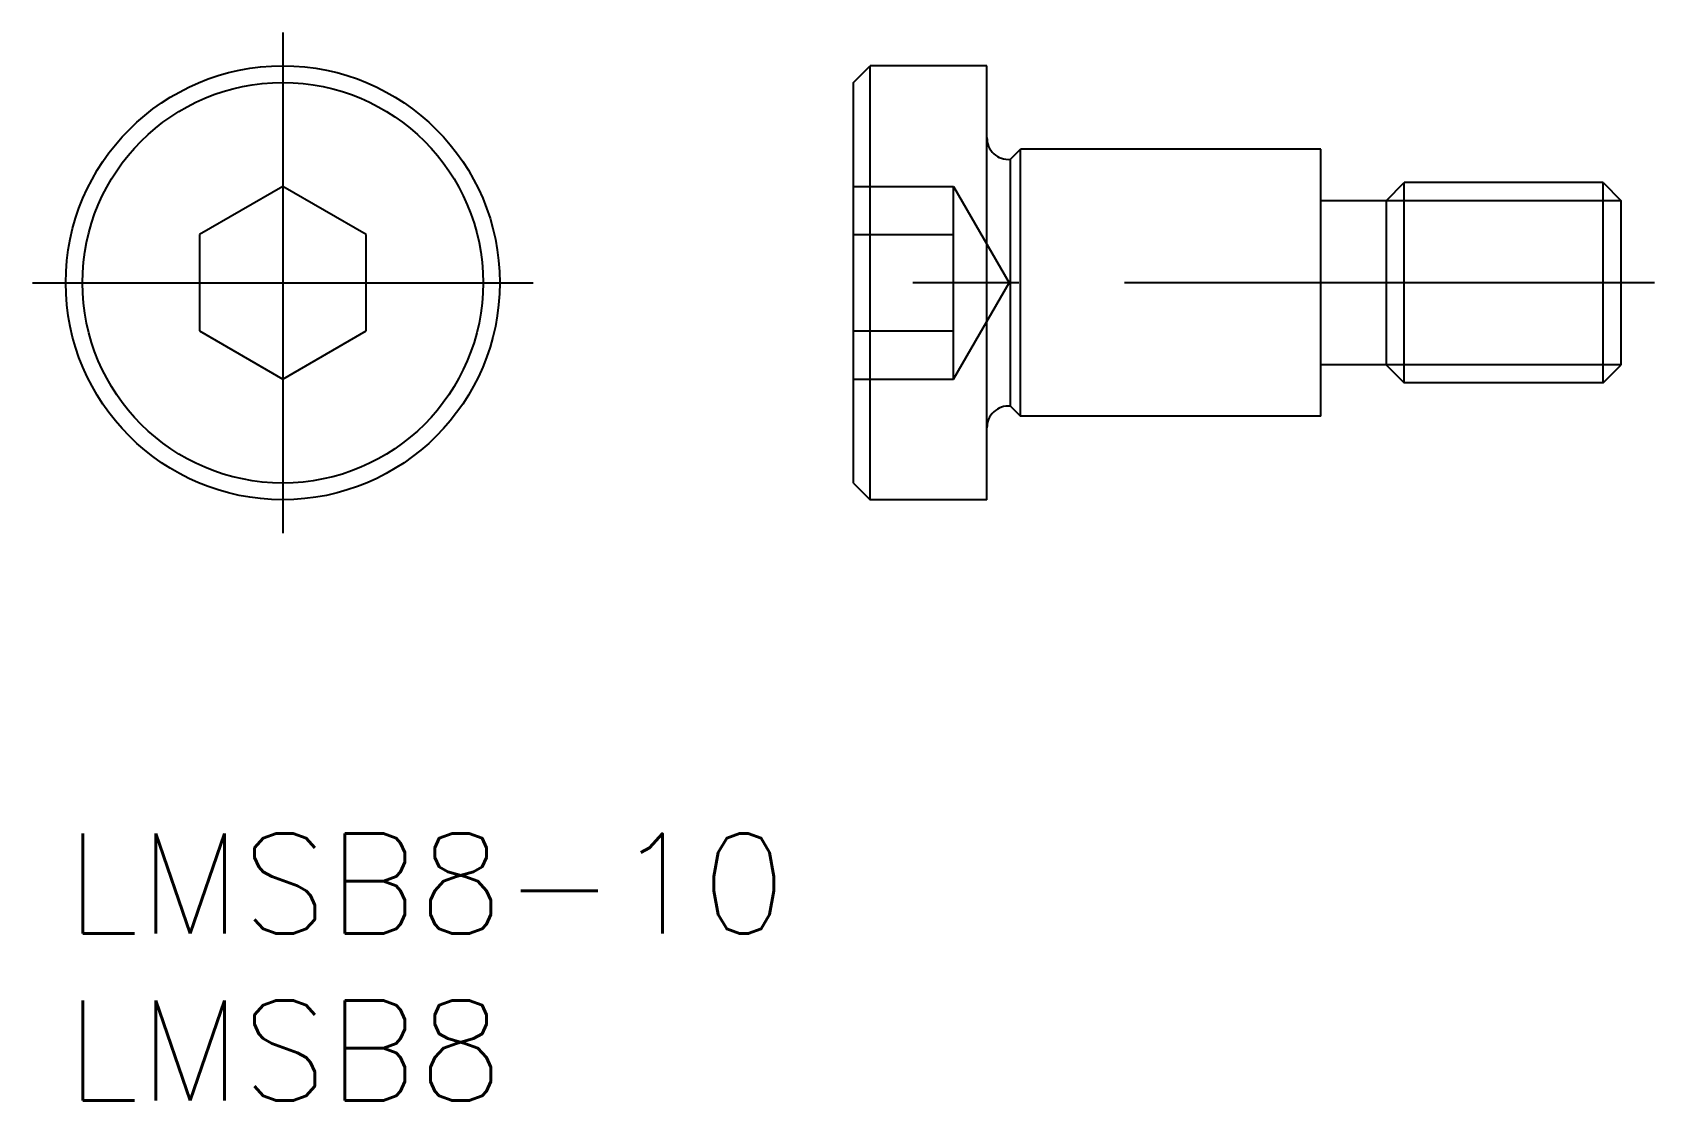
# Model space of a CAD drawing. Extents: x -1 to 47.6, y -8 to 24.
import ezdxf

# ---------------------------------------------------------------- set-up
doc = ezdxf.new("R2010")
doc.units = 0
doc.header["$LTSCALE"] = 0.5
doc.linetypes.add('CENTER', pattern=[50.8, 31.75, -6.35, 6.35, -6.35])
doc.linetypes.add('DASHED', pattern=[19.05, 12.7, -6.35])
for name, color, linetype in [('MSM_CENTER', 1, 'CENTER'), ('MSM_CONTINUOUS', 7, 'CONTINUOUS'), ('MSM_DASHED', 4, 'DASHED'), ('MSM_NARROW', 5, 'CONTINUOUS'), ('MSM_PART_NUMBER', 7, 'CONTINUOUS')]:
    doc.layers.add(name, color=color, linetype=linetype)
doc.styles.get("Standard").update_dxf_attribs({"font": 'txt.shx', "height": 3, "bigfont": 'bigfont.shx'})

msp = doc.modelspace()

# ---------------------------------------------------------------- linework, layer by layer
at = {"layer": 'MSM_CENTER'}
for p, q in [((6.5, 24), (6.5, 9)), ((-1, 16.5), (14, 16.5)), ((47.596, 16.5), (22.596, 16.5))]:
    msp.add_line(p, q, dxfattribs=at)
at = {"layer": 'MSM_CONTINUOUS'}
for p, q in [((23.596, 22.5), (24.096, 23)), ((24.096, 10), (24.096, 23)), ((27.596, 23), (24.096, 23)), ((27.596, 10), (27.596, 23)), ((23.596, 10.5), (23.596, 22.5)), ((28.296, 20.2), (28.596, 20.5)), ((37.596, 20.5), (28.596, 20.5)), ((28.596, 12.5), (28.596, 20.5)), ((37.596, 12.5), (37.596, 20.5)), ((28.296, 12.8), (28.296, 20.2)), ((39.554, 18.958), (40.096, 19.5)), ((46.054, 19.5), (40.096, 19.5)), ((40.096, 13.5), (40.096, 19.5)), ((46.054, 13.5), (46.054, 19.5)), ((46.054, 19.5), (46.596, 18.958)), ((6.5, 19.387), (4, 17.943)), ((9, 17.943), (6.5, 19.387)), ((39.554, 18.958), (37.596, 18.958)), ((39.554, 18.958), (39.554, 14.041)), ((46.596, 14.041), (46.596, 18.958)), ((4, 17.943), (4, 15.057)), ((9, 15.057), (9, 17.943)), ((4, 15.057), (6.5, 13.613)), ((6.5, 13.613), (9, 15.057)), ((39.554, 14.041), (37.596, 14.041)), ((39.554, 14.041), (40.096, 13.5)), ((46.054, 13.5), (46.596, 14.041)), ((46.054, 13.5), (40.096, 13.5)), ((28.296, 12.8), (28.596, 12.5)), ((37.596, 12.5), (28.596, 12.5)), ((23.596, 10.5), (24.096, 10)), ((27.596, 10), (24.096, 10))]:
    msp.add_line(p, q, dxfattribs=at)
for radius in [6.5, 6]:
    msp.add_circle((6.5, 16.5), radius, dxfattribs=at)
for centre, start, end in [((28.227, 20.828), 177.9755, 276.2668), ((28.227, 12.172), 83.7332, 182.0245)]:
    msp.add_arc(centre, 0.631, start, end, dxfattribs=at)
at = {"layer": 'MSM_DASHED'}
for p, q in [((23.596, 19.387), (26.596, 19.387)), ((26.596, 19.387), (28.262, 16.5)), ((26.596, 13.613), (26.596, 19.387)), ((23.596, 17.943), (26.596, 17.943)), ((26.596, 13.613), (28.262, 16.5)), ((23.596, 15.057), (26.596, 15.057)), ((23.596, 13.613), (26.596, 13.613))]:
    msp.add_line(p, q, dxfattribs=at)
at = {"layer": 'MSM_NARROW'}
for p, q in [((46.596, 18.958), (39.554, 18.958)), ((46.596, 14.041), (39.554, 14.041))]:
    msp.add_line(p, q, dxfattribs=at)

# ---------------------------------------------------------------- texts
at = {"layer": 'MSM_PART_NUMBER'}
for s, p in [('LMSB8-10', (0, -3)), ('LMSB8', (0, -8))]:
    msp.add_text(s, height=3, dxfattribs=at).set_placement(p)

doc.saveas('drawing.dxf')
